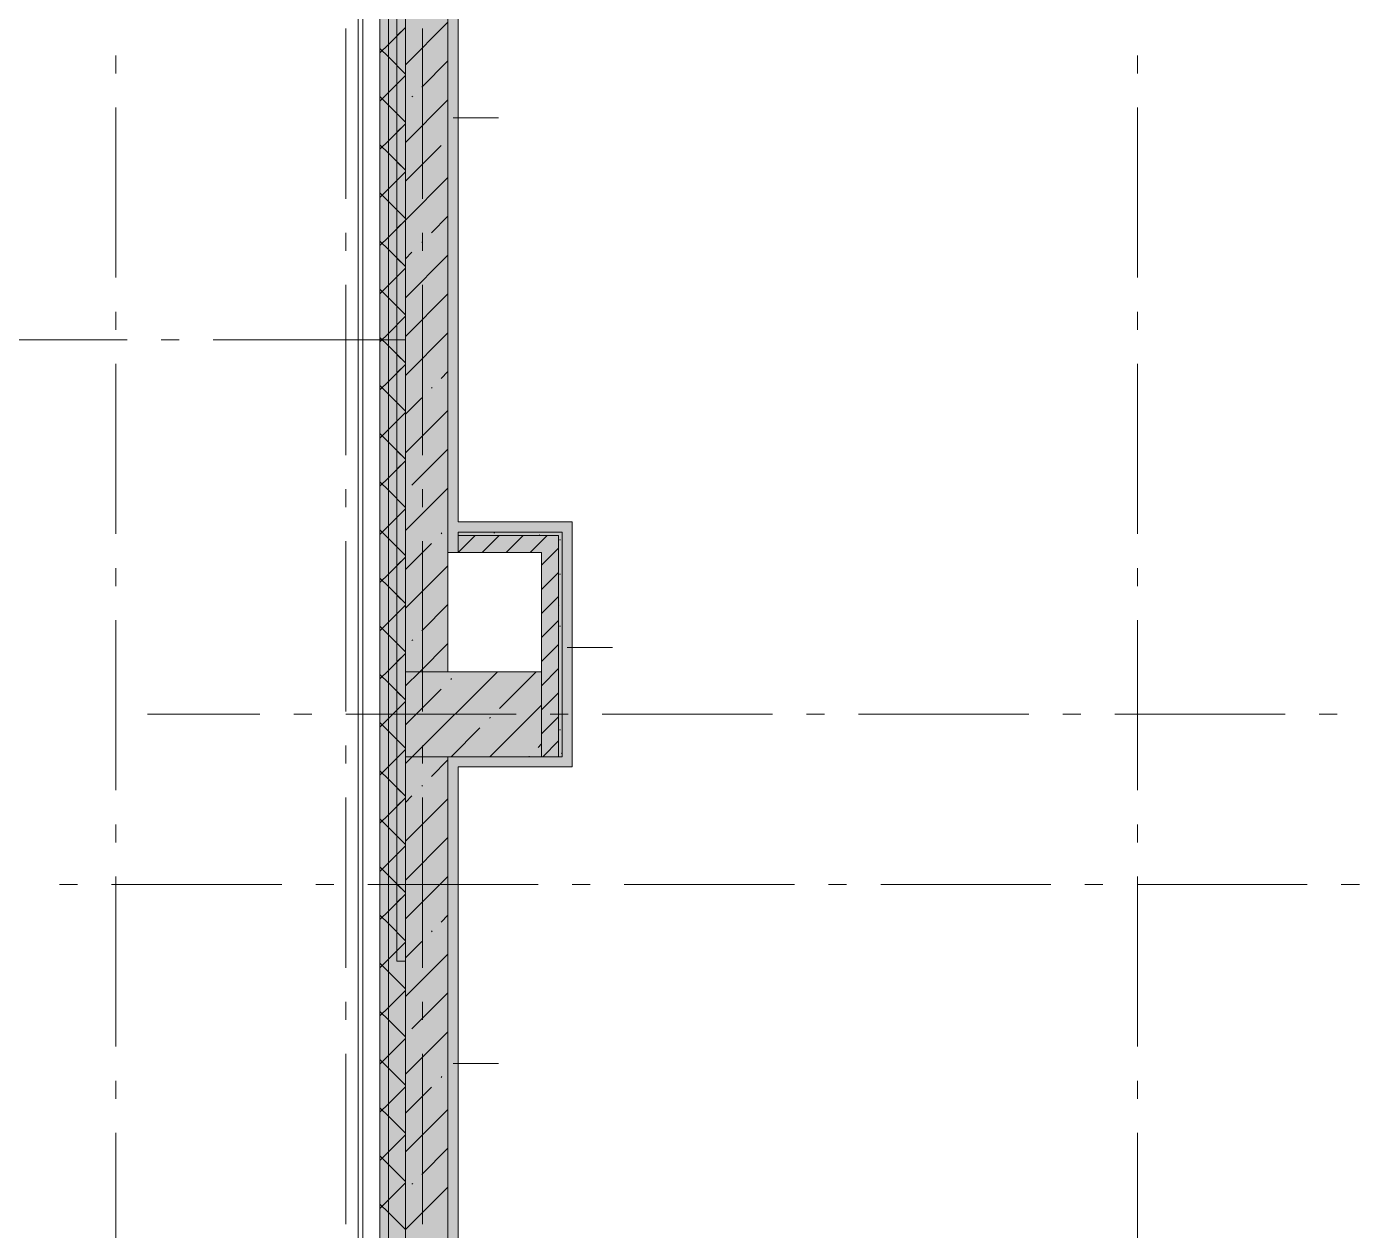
# Model space of a CAD drawing. Header units: millimetres. Extents: x -537608 to 253996, y -217170 to 186033.
# Drawn here: x -317936 to -310108, y 18167 to 25238 of the extents above; entities that cross this region are included whole.
import ezdxf

# ---------------------------------------------------------------- set-up
doc = ezdxf.new("R2010")
doc.units = ezdxf.units.MM
doc.layers.add('PDF _Геометрия', color=7, linetype='Continuous')
doc.layers.add('PDF _Сплошная заливка', color=7, linetype='Continuous', true_color=0xffffff)

msp = doc.modelspace()

# ---------------------------------------------------------------- hatches: boundary and pattern name
at = {"layer": 'PDF _Сплошная заливка', "transparency": 33554559}
for points in [[(-315811.3607, 13399.3468), (-315711.3603, 13399.3468), (-315711.3603, 30942.3493), (-315764.3617, 30942.3493), (-315764.3617, 30896.1943), (-315811.3607, 30896.1943), (-315811.3607, 13425.8453)], [(-314811.3607, 20949.3489), (-314791.3598, 20949.3489), (-314791.3598, 22269.3489), (-314811.3607, 22269.3489), (-314811.3607, 21613.658)]]:
    msp.add_hatch(color=256, dxfattribs=at).paths.add_polyline_path(points)
h = msp.add_hatch(color=256, dxfattribs=at)
h.paths.add_polyline_path([(-315711.3603, 13049.3474), (-315461.3592, 13049.3474), (-315461.3592, 15499.0005), (-315711.3603, 15499.0005), (-315711.3603, 13069.8542)], flags=0)
h.paths.add_polyline_path([(-315711.3603, 15999.0005), (-315461.3592, 15999.0005), (-315461.3592, 20949.3489), (-315711.3603, 20949.3489)], flags=0)
h.paths.add_polyline_path([(-315711.3603, 21449.3489), (-315461.3592, 21449.3489), (-315461.3592, 27299.348), (-315711.3603, 27299.348), (-315711.3603, 21613.658)], flags=0)
h.paths.add_polyline_path([(-315620.7253, 27799.3501), (-315461.3592, 27799.3501), (-315461.3592, 30799.35), (-315711.3603, 30799.35), (-315711.3603, 27799.3501)], flags=0)
at = {"layer": 'PDF _Сплошная заливка', "true_color": 0xff7d7d, "transparency": 33554559}
for points in [[(-315461.3592, 22149.3475), (-315401.3607, 22149.3475), (-315401.3607, 27299.348), (-315461.3592, 27299.348), (-315461.3592, 22249.3479)], [(-314791.3598, 22269.3489), (-314731.3613, 22269.3489), (-314731.3613, 22329.3496), (-315401.3607, 22329.3496), (-315401.3607, 22269.3489), (-314911.3612, 22269.3489)]]:
    msp.add_hatch(color=11, dxfattribs=at).paths.add_polyline_path(points)

# ---------------------------------------------------------------- linework, layer by layer
at = {"layer": 'PDF _Геометрия', "lineweight": 9}
for p, q in [((-315761.3605, 19749.348), (-315761.3605, 31299.3521)), ((-315988.3594, 30896.1943), (-315988.3594, 13676.3458)), ((-315961.3614, 30896.1943), (-315961.3614, 13649.3456)), ((-315861.3609, 30896.1943), (-315861.3609, 13549.3473)), ((-315811.3607, 30896.1943), (-315811.3607, 13499.3472)), ((-315711.3603, 27299.348), (-315711.3603, 21449.3489)), ((-315711.3603, 21449.3489), (-315711.3603, 27299.348)), ((-315711.3603, 21449.3489), (-315711.3603, 27299.348)), ((-315461.3592, 22269.3489), (-315461.3592, 27299.348)), ((-315461.3592, 27299.348), (-315461.3592, 22269.3489)), ((-315401.3607, 22329.3496), (-315401.3607, 27239.3495)), ((-315811.3607, 25133.9495), (-315711.3603, 25233.95)), ((-315711.3603, 25233.95), (-315761.3605, 25183.9497)), ((-315711.3603, 25014.9169), (-315461.3592, 25264.918)), ((-315861.3609, 25083.9493), (-315811.3607, 25133.9495)), ((-315811.3607, 25060.2711), (-315861.3609, 25110.2713)), ((-315711.3603, 24960.2707), (-315811.3607, 25060.2711)), ((-315761.3605, 25010.2709), (-315711.3603, 24960.2707)), ((-315615.64, 24882.5361), (-315461.3592, 25036.8168)), ((-315811.3607, 24851.1073), (-315711.3603, 24951.1077)), ((-315711.3603, 24951.1077), (-315761.3605, 24901.1075)), ((-315861.3609, 24801.1071), (-315811.3607, 24851.1073)), ((-315811.3607, 24777.4288), (-315861.3609, 24827.4247)), ((-315672.6631, 24825.513), (-315667.9223, 24830.2538)), ((-315711.3603, 24677.4284), (-315811.3607, 24777.4288)), ((-315711.3603, 24558.7189), (-315461.3592, 24808.7199)), ((-315811.3607, 24568.265), (-315711.3603, 24668.2655)), ((-315761.3605, 24727.4286), (-315711.3603, 24677.4284)), ((-315711.3603, 24668.2655), (-315761.3605, 24618.2653)), ((-315431.3599, 24703.0744), (-315165.2117, 24703.0744)), ((-315861.3609, 24518.2648), (-315811.3607, 24568.265)), ((-315811.3607, 24494.5823), (-315861.3609, 24544.5825)), ((-315711.3603, 24330.6219), (-315501.5894, 24540.3886)), ((-315711.3603, 24394.5862), (-315811.3607, 24494.5823)), ((-315761.3605, 24444.5821), (-315711.3603, 24394.5862)), ((-315811.3607, 24285.4228), (-315711.3603, 24385.4232)), ((-315711.3603, 24385.4232), (-315761.3605, 24335.423)), ((-315711.3603, 24102.5207), (-315461.3592, 24352.5218)), ((-315861.3609, 24235.4226), (-315811.3607, 24285.4228)), ((-315811.3607, 24211.7401), (-315861.3609, 24261.7403)), ((-315711.3603, 24111.7396), (-315811.3607, 24211.7401)), ((-315761.3605, 24161.7398), (-315711.3603, 24111.7396)), ((-315558.6168, 24027.1673), (-315461.3592, 24124.4249)), ((-315811.3607, 24002.5763), (-315711.3603, 24102.5767)), ((-315711.3603, 24102.5767), (-315761.3605, 24052.5765)), ((-315861.3609, 23952.5804), (-315811.3607, 24002.5763)), ((-315811.3607, 23928.8978), (-315861.3609, 23978.898)), ((-315615.64, 23970.1441), (-315610.8991, 23974.885)), ((-315711.3603, 23828.8974), (-315811.3607, 23928.8978)), ((-315761.3605, 23878.8976), (-315711.3603, 23828.8974)), ((-315711.3603, 23874.4238), (-315672.6631, 23913.121)), ((-315711.3603, 23646.3226), (-315461.3592, 23896.3236)), ((-315811.3607, 23719.734), (-315711.3603, 23819.7344)), ((-315711.3603, 23819.7344), (-315761.3605, 23769.7342)), ((-315861.3609, 23669.7338), (-315811.3607, 23719.734)), ((-315811.3607, 23646.0556), (-315861.3609, 23696.0558)), ((-315711.3603, 23546.0551), (-315811.3607, 23646.0556)), ((-315711.3603, 23418.2257), (-315461.3592, 23668.2267)), ((-315761.3605, 23596.0554), (-315711.3603, 23546.0551)), ((-315811.3607, 23436.8918), (-315711.3603, 23536.8922)), ((-315711.3603, 23536.8922), (-315761.3605, 23486.892)), ((-315861.3609, 23386.8916), (-315811.3607, 23436.8918)), ((-315811.3607, 23363.2134), (-315861.3609, 23413.2136)), ((-315711.3603, 23190.1287), (-315461.3592, 23440.1255)), ((-315711.3603, 23263.2129), (-315811.3607, 23363.2134)), ((-315811.3607, 23154.0496), (-315711.3603, 23254.0499)), ((-315761.3605, 23313.2131), (-315711.3603, 23263.2129)), ((-315711.3603, 23254.0499), (-315761.3605, 23204.0497)), ((-315501.5894, 23171.7985), (-315461.3592, 23212.0286)), ((-315861.3609, 23104.0494), (-315811.3607, 23154.0496)), ((-315811.3607, 23080.3711), (-315861.3609, 23130.3714)), ((-315558.6168, 23114.7753), (-315553.876, 23119.5162)), ((-315711.3603, 22980.3707), (-315811.3607, 23080.3711)), ((-315761.3605, 23030.3709), (-315711.3603, 22980.3707)), ((-315711.3603, 22962.0275), (-315615.64, 23057.7479)), ((-315811.3607, 22871.2073), (-315711.3603, 22971.2077)), ((-315711.3603, 22971.2077), (-315761.3605, 22921.2075)), ((-315711.3603, 22733.9306), (-315461.3592, 22983.9317)), ((-315861.3609, 22821.2071), (-315811.3607, 22871.2073)), ((-315811.3607, 22797.5289), (-315861.3609, 22847.5291)), ((-315711.3603, 22697.5285), (-315811.3607, 22797.5289)), ((-315761.3605, 22747.5287), (-315711.3603, 22697.5285)), ((-315672.6631, 22544.5266), (-315461.3592, 22755.8305)), ((-315811.3607, 22588.3651), (-315711.3603, 22688.3655)), ((-315711.3603, 22688.3655), (-315761.3605, 22638.3653)), ((-315861.3609, 22538.3649), (-315811.3607, 22588.3651)), ((-315811.3607, 22514.6867), (-315861.3609, 22564.6826)), ((-315711.3603, 22414.6862), (-315811.3607, 22514.6867)), ((-315711.3603, 22277.7325), (-315461.3592, 22527.7336)), ((-315811.3607, 22305.5207), (-315711.3603, 22405.5211)), ((-315761.3605, 22464.6864), (-315711.3603, 22414.6862)), ((-315711.3603, 22405.5211), (-315761.3605, 22355.5209)), ((-314731.3613, 22329.3496), (-315401.3607, 22329.3496)), ((-314731.3613, 22269.3489), (-314731.3613, 22329.3496)), ((-315861.3609, 22255.5226), (-315811.3607, 22305.5207)), ((-315811.3607, 22231.8423), (-315861.3609, 22281.8425)), ((-315501.5894, 22259.4044), (-315496.8485, 22264.1452)), ((-315461.3592, 21449.3489), (-315461.3592, 22269.3489)), ((-315461.3592, 22269.3489), (-315461.3592, 22249.3479)), ((-315461.3592, 22249.3479), (-315461.3592, 22149.3475)), ((-314911.3612, 22269.3489), (-315401.3607, 22269.3489)), ((-315401.3607, 22269.3489), (-314911.3612, 22269.3489)), ((-315401.3607, 22249.3479), (-315401.3607, 22269.3489)), ((-315401.3607, 22149.8362), (-315301.8469, 22249.3479)), ((-315401.3607, 22249.3479), (-314911.3612, 22249.3479)), ((-315401.3607, 22149.3475), (-315401.3607, 22249.3479)), ((-315260.4283, 22149.3475), (-315160.4279, 22249.3479)), ((-315119.005, 22149.3475), (-315019.0046, 22249.3479)), ((-314911.3612, 22269.3489), (-314791.3598, 22269.3489)), ((-314811.3607, 22269.3489), (-314911.3612, 22269.3489)), ((-314911.3612, 22215.5724), (-314877.5856, 22249.3479)), ((-314911.3612, 22249.3479), (-314811.3607, 22249.3479)), ((-314791.3598, 22269.3489), (-314811.3607, 22269.3489)), ((-314811.3607, 22249.3479), (-314811.3607, 20949.3489)), ((-314791.3598, 22269.3489), (-314791.3598, 20949.3489)), ((-314791.3598, 20949.3489), (-314791.3598, 22269.3489)), ((-314731.3613, 20949.3489), (-314731.3613, 22269.3489)), ((-315711.3603, 22131.8418), (-315811.3607, 22231.8423)), ((-315761.3605, 22181.8421), (-315711.3603, 22131.8418)), ((-315711.3603, 22049.6356), (-315558.6168, 22202.3791)), ((-314977.5861, 22149.3475), (-314911.3612, 22215.5724)), ((-314911.3612, 22074.1513), (-314811.3607, 22174.1517)), ((-315811.3607, 22022.6784), (-315711.3603, 22122.6789)), ((-315711.3603, 22122.6789), (-315761.3605, 22072.6786)), ((-315461.3592, 22149.3475), (-315401.3607, 22149.3475)), ((-315401.3607, 22149.3475), (-314911.3612, 22149.3475)), ((-314911.3612, 22149.3475), (-314911.3612, 21449.3489)), ((-315861.3609, 21972.6782), (-315811.3607, 22022.6784)), ((-315811.3607, 21949.0001), (-315861.3609, 21998.9981)), ((-315711.3603, 21821.5365), (-315461.3592, 22071.5355)), ((-314911.3612, 21932.7302), (-314811.3607, 22032.7284)), ((-315711.3603, 21848.9996), (-315811.3607, 21949.0001)), ((-315761.3605, 21898.9998), (-315711.3603, 21848.9996)), ((-315615.64, 21689.1579), (-315461.3592, 21843.4385)), ((-314911.3612, 21791.3069), (-314811.3607, 21891.3073)), ((-315811.3607, 21739.8362), (-315711.3603, 21839.8366)), ((-315711.3603, 21839.8366), (-315761.3605, 21789.8364)), ((-315861.3609, 21689.836), (-315811.3607, 21739.8362)), ((-315811.3607, 21666.1557), (-315861.3609, 21716.1559)), ((-314911.3612, 21649.8858), (-314811.3607, 21749.8862)), ((-315711.3603, 21566.1552), (-315811.3607, 21666.1557)), ((-315761.3605, 21616.1555), (-315711.3603, 21566.1552)), ((-315672.6631, 21632.1325), (-315667.9223, 21636.8755)), ((-315627.3521, 21449.3489), (-315461.3592, 21615.3394)), ((-314911.3612, 21508.4646), (-314811.3607, 21608.4651)), ((-315811.3607, 21456.994), (-315711.3603, 21556.9922)), ((-315711.3603, 21556.9922), (-315761.3605, 21506.9942)), ((-314761.3606, 21592.1995), (-314495.2123, 21592.1995)), ((-315861.3609, 21406.9937), (-315811.3607, 21456.994)), ((-314911.3612, 21367.0435), (-314811.3607, 21467.044)), ((-315811.3607, 21383.3134), (-315861.3609, 21433.3137)), ((-315711.3603, 21283.313), (-315811.3607, 21383.3134)), ((-315711.3603, 21365.3384), (-315627.3521, 21449.3489)), ((-315711.3603, 21449.3489), (-315711.3603, 20949.3489)), ((-314911.3612, 21449.3489), (-315711.3603, 21449.3489)), ((-315671.156, 20949.3489), (-315171.1539, 21449.3489)), ((-315444.5662, 21404.0356), (-315439.8254, 21408.7764)), ((-315159.4418, 21232.9618), (-314943.057, 21449.3489)), ((-314911.3612, 20949.3489), (-314911.3612, 21449.3489)), ((-315761.3605, 21333.3132), (-315711.3603, 21283.313)), ((-315711.3603, 21137.2393), (-315501.5894, 21347.0103)), ((-314911.3612, 21225.6224), (-314811.3607, 21325.6228)), ((-315811.3607, 21174.1496), (-315711.3603, 21274.15)), ((-315711.3603, 21274.15), (-315761.3605, 21224.1498)), ((-315214.9579, 20949.3489), (-314911.3612, 21252.9456)), ((-315861.3609, 21124.1515), (-315811.3607, 21174.1496)), ((-315811.3607, 21100.4712), (-315861.3609, 21150.4714)), ((-315216.4693, 21175.9365), (-315211.7285, 21180.6774)), ((-314911.3612, 21084.2013), (-314811.3607, 21184.2017)), ((-315711.3603, 21000.4708), (-315811.3607, 21100.4712)), ((-315443.0548, 20949.3489), (-315273.4925, 21118.9112)), ((-315811.3607, 20891.3073), (-315711.3603, 20991.3078)), ((-315761.3605, 21050.471), (-315711.3603, 21000.4708)), ((-315711.3603, 20991.3078), (-315761.3605, 20941.3076)), ((-314931.3449, 21004.8628), (-314911.3612, 21024.8465)), ((-314904.7904, 20949.3489), (-314811.3607, 21042.7806)), ((-315711.3603, 20909.1424), (-315671.156, 20949.3489)), ((-315711.3603, 13399.3468), (-315711.3603, 20949.3489)), ((-315711.3603, 20949.3489), (-315711.3603, 15999.0005)), ((-315711.3603, 20949.3489), (-315711.3603, 19749.348)), ((-315711.3603, 20949.3489), (-314911.3612, 20949.3489)), ((-315558.6168, 20833.789), (-315461.3592, 20931.0423)), ((-315461.3592, 16058.999), (-315461.3592, 20949.3489)), ((-315461.3592, 20949.3489), (-315461.3592, 16058.999)), ((-314986.861, 20949.3489), (-314983.6273, 20952.5783)), ((-314791.3598, 20949.3489), (-314911.3612, 20949.3489)), ((-314911.3612, 20949.3489), (-314811.3607, 20949.3489)), ((-314811.3607, 20949.3489), (-314791.3598, 20949.3489)), ((-314731.3613, 20889.3481), (-314731.3613, 20949.3489)), ((-315861.3609, 20841.3071), (-315811.3607, 20891.3073)), ((-315811.3607, 20817.629), (-315861.3609, 20867.627)), ((-315401.3607, 16058.999), (-315401.3607, 20889.3481)), ((-315401.3607, 20889.3481), (-314731.3613, 20889.3481)), ((-315711.3603, 20717.6285), (-315811.3607, 20817.629)), ((-315761.3605, 20767.6288), (-315711.3603, 20717.6285)), ((-315615.64, 20776.7637), (-315610.8991, 20781.5045)), ((-315811.3607, 20608.4651), (-315711.3603, 20708.4656)), ((-315711.3603, 20708.4656), (-315761.3605, 20658.4653)), ((-315711.3603, 20681.0434), (-315672.6631, 20719.7384)), ((-315711.3603, 20452.9443), (-315461.3592, 20702.9453)), ((-315861.3609, 20558.4649), (-315811.3607, 20608.4651)), ((-315811.3607, 20534.7846), (-315861.3609, 20584.7848)), ((-315711.3603, 20434.7842), (-315811.3607, 20534.7846)), ((-315761.3605, 20484.7844), (-315711.3603, 20434.7842)), ((-315711.3603, 20224.8452), (-315461.3592, 20474.8463)), ((-315811.3607, 20325.6229), (-315711.3603, 20425.6212)), ((-315711.3603, 20425.6212), (-315761.3605, 20375.6231)), ((-315861.3609, 20275.6227), (-315811.3607, 20325.6229)), ((-315811.3607, 20251.9423), (-315861.3609, 20301.9425)), ((-315711.3603, 20151.9419), (-315811.3607, 20251.9423)), ((-315761.3605, 20201.9421), (-315711.3603, 20151.9419)), ((-315711.3603, 19996.7483), (-315461.3592, 20246.7473)), ((-315811.3607, 20042.7785), (-315711.3603, 20142.7789)), ((-315711.3603, 20142.7789), (-315761.3605, 20092.7787)), ((-315861.3609, 19992.7804), (-315811.3607, 20042.7785)), ((-315811.3607, 19969.1001), (-315861.3609, 20019.1003)), ((-315711.3603, 19869.0997), (-315811.3607, 19969.1001)), ((-315501.5894, 19978.418), (-315461.3592, 20018.6482)), ((-315761.3605, 19919.0999), (-315711.3603, 19869.0997)), ((-315558.6168, 19921.3949), (-315553.876, 19926.1358)), ((-315811.3607, 19759.9363), (-315711.3603, 19859.9367)), ((-315711.3603, 19859.9367), (-315761.3605, 19809.9365)), ((-315711.3603, 19768.6492), (-315615.64, 19864.3696)), ((-315861.3609, 19709.936), (-315811.3607, 19759.9363)), ((-315811.3607, 19686.2579), (-315861.3609, 19736.2559)), ((-315711.3603, 19749.348), (-315761.3605, 19749.348)), ((-315711.3603, 19540.5502), (-315461.3592, 19790.5513)), ((-315711.3603, 19586.2575), (-315811.3607, 19686.2579)), ((-315811.3607, 19477.094), (-315711.3603, 19577.0945)), ((-315672.6631, 19351.1484), (-315461.3592, 19562.4522)), ((-315861.3609, 19427.0938), (-315811.3607, 19477.094)), ((-315811.3607, 19403.4135), (-315861.3609, 19453.4136)), ((-315711.3603, 19303.4131), (-315811.3607, 19403.4135)), ((-315811.3607, 19194.2518), (-315711.3603, 19294.2501)), ((-315711.3603, 19084.3542), (-315461.3592, 19334.3532)), ((-315861.3609, 19144.2516), (-315811.3607, 19194.2518)), ((-315811.3607, 19120.5712), (-315861.3609, 19170.5714)), ((-315711.3603, 19020.5708), (-315811.3607, 19120.5712)), ((-315431.3599, 19148.1334), (-315165.2117, 19148.1334)), ((-315501.5894, 19066.024), (-315496.8485, 19070.767)), ((-315811.3607, 18911.4074), (-315711.3603, 19011.4079)), ((-315711.3603, 18856.2551), (-315558.6168, 19009.0008)), ((-315861.3609, 18861.4072), (-315811.3607, 18911.4074)), ((-315811.3607, 18837.729), (-315861.3609, 18887.7292)), ((-315711.3603, 18628.1561), (-315461.3592, 18878.1572)), ((-315711.3603, 18737.7286), (-315811.3607, 18837.729)), ((-315811.3607, 18628.5652), (-315711.3603, 18728.5656)), ((-315615.64, 18495.7774), (-315461.3592, 18650.0581)), ((-315861.3609, 18578.565), (-315811.3607, 18628.5652)), ((-315811.3607, 18554.8867), (-315861.3609, 18604.8848)), ((-315711.3603, 18454.8863), (-315811.3607, 18554.8867)), ((-315811.3607, 18345.723), (-315711.3603, 18445.7234)), ((-315711.3603, 18171.9601), (-315461.3592, 18421.959)), ((-315672.6631, 18438.7543), (-315667.9223, 18443.495)), ((-315861.3609, 18295.7227), (-315811.3607, 18345.723)), ((-315811.3607, 18272.0423), (-315861.3609, 18322.0426)), ((-315711.3603, 18172.0419), (-315811.3607, 18272.0423))]:
    msp.add_line(p, q, dxfattribs=at)
at = {"layer": 'PDF _Геометрия', "color": 253, "lineweight": 9, "true_color": 0xaaaaaa}
for p, q in [((-316061.3618, 25226.8064), (-316061.3618, 24226.8065)), ((-315611.3599, 25226.8064), (-315611.3599, 24226.8065)), ((-317411.3633, 25069.8518), (-317411.3633, 24964.0168)), ((-311411.3592, 25069.8518), (-311411.3592, 24964.0168)), ((-317411.3633, 24764.016), (-317411.3633, 23764.016)), ((-311411.3592, 24764.016), (-311411.3592, 23764.016)), ((-316061.3618, 24026.8056), (-316061.3618, 23920.9707)), ((-315611.3599, 24026.8056), (-315611.3599, 23920.9707)), ((-316061.3618, 23720.9741), (-316061.3618, 22720.9742)), ((-315611.3599, 23720.9741), (-315611.3599, 22720.9742)), ((-317411.3633, 23564.0151), (-317411.3633, 23458.1845)), ((-311411.3592, 23564.0151), (-311411.3592, 23458.1845)), ((-317345.8575, 23399.3486), (-318345.8574, 23399.3486)), ((-317040.0217, 23399.3486), (-317145.8566, 23399.3486)), ((-315711.3603, 23399.3486), (-316840.0209, 23399.3486)), ((-317411.3633, 23258.1836), (-317411.3633, 22258.1836)), ((-311411.3592, 23258.1836), (-311411.3592, 22258.1836)), ((-316061.3618, 22520.9733), (-316061.3618, 22415.1384)), ((-315611.3599, 22520.9733), (-315611.3599, 22415.1384)), ((-316061.3618, 22215.1375), (-316061.3618, 21215.1375)), ((-315611.3599, 22215.1375), (-315611.3599, 21215.1375)), ((-317411.3633, 22058.1829), (-317411.3633, 21952.35)), ((-311411.3592, 22058.1829), (-311411.3592, 21952.35)), ((-317411.3633, 21752.3492), (-317411.3633, 20752.3492)), ((-311411.3592, 21752.3492), (-311411.3592, 20752.3492)), ((-317225.3609, 21199.3477), (-316567.2975, 21199.3477)), ((-316367.2966, 21199.3477), (-316261.4617, 21199.3477)), ((-316061.4608, 21199.3477), (-315061.4609, 21199.3477)), ((-314861.4643, 21199.3477), (-314755.6294, 21199.3477)), ((-314555.6285, 21199.3477), (-313555.6286, 21199.3477)), ((-313355.6277, 21199.3477), (-313249.7971, 21199.3477)), ((-313049.7963, 21199.3477), (-312049.7963, 21199.3477)), ((-311849.7954, 21199.3477), (-311743.9605, 21199.3477)), ((-311543.9639, 21199.3477), (-310543.9597, 21199.3477)), ((-310343.9631, 21199.3477), (-310238.1282, 21199.3477)), ((-316061.3618, 21015.1388), (-316061.3618, 20909.3039)), ((-315611.3599, 21015.1388), (-315611.3599, 20909.3039)), ((-316061.3618, 20709.3052), (-316061.3618, 19709.3053)), ((-315611.3599, 20709.3052), (-315611.3599, 19709.3053)), ((-317411.3633, 20552.3483), (-317411.3633, 20446.5156)), ((-311411.3592, 20552.3483), (-311411.3592, 20446.5156)), ((-317742.7977, 20199.3478), (-317636.9627, 20199.3478)), ((-317436.9619, 20199.3478), (-316436.9619, 20199.3478)), ((-317411.3633, 20246.5147), (-317411.3633, 19246.5147)), ((-316236.9654, 20199.3478), (-316131.1305, 20199.3478)), ((-315931.1296, 20199.3478), (-314931.1296, 20199.3478)), ((-314731.1288, 20199.3478), (-314625.2981, 20199.3478)), ((-314425.2973, 20199.3478), (-313425.2974, 20199.3478)), ((-313225.2965, 20199.3478), (-313119.4616, 20199.3478)), ((-312919.4607, 20199.3478), (-311919.4607, 20199.3478)), ((-311719.4642, 20199.3478), (-311613.6292, 20199.3478)), ((-311413.6284, 20199.3478), (-310413.6284, 20199.3478)), ((-311411.3592, 20246.5147), (-311411.3592, 19246.5147)), ((-310213.6276, 20199.3478), (-310107.7969, 20199.3478)), ((-316061.3618, 19509.3044), (-316061.3618, 19403.4716)), ((-315611.3599, 19509.3044), (-315611.3599, 19403.4716)), ((-316061.3618, 19203.4707), (-316061.3618, 18203.4708)), ((-315611.3599, 19203.4707), (-315611.3599, 18203.4708)), ((-317411.3633, 19046.5161), (-317411.3633, 18940.6811)), ((-311411.3592, 19046.5161), (-311411.3592, 18940.6811)), ((-317411.3633, 18740.6824), (-317411.3633, 17740.6825)), ((-311411.3592, 18740.6824), (-311411.3592, 17740.6825))]:
    msp.add_line(p, q, dxfattribs=at)
at = {"layer": 'PDF _Геометрия', "color": 8, "lineweight": 9, "true_color": 0x787878}
for p, q in [((-315187.7101, 22262.7307), (-315191.0645, 22268.5394)), ((-314922.0356, 22254.0586), (-314924.7526, 22249.3479)), ((-314806.5597, 22224.7074), (-314799.8554, 22224.7074)), ((-314806.5597, 22021.5073), (-314799.8554, 22021.5073)), ((-314810.4694, 21837.6923), (-314811.3607, 21836.1508)), ((-314806.5597, 21716.707), (-314799.8554, 21716.707)), ((-314806.5597, 21107.1066), (-314799.8554, 21107.1066)), ((-314791.3598, 20966.6328), (-314794.628, 20972.2929))]:
    msp.add_line(p, q, dxfattribs=at)
at = {"layer": 'PDF _Сплошная заливка', "lineweight": 35, "transparency": 33554559}
for points in [[(-315711.3603, 19749.348), (-315711.3603, 31299.3521), (-315761.3605, 19749.348), (-315761.3605, 31299.3521)], [(-315811.3607, 13499.3472), (-315811.4942, 30896.1943), (-315861.3609, 13499.3472), (-315861.3609, 30896.1943)], [(-315401.3607, 22249.3479), (-314811.3607, 22249.3479), (-315401.3607, 22269.3489), (-314811.3607, 22269.3489)], [(-314911.3612, 22149.3475), (-314911.3612, 22249.3479), (-315401.3607, 22149.3475), (-315401.3607, 22249.3479)], [(-314811.3607, 20949.3489), (-314811.3607, 22249.3479), (-314911.3612, 20949.3489), (-314911.3612, 22249.3479)], [(-315711.3603, 20949.3489), (-314911.3612, 20949.3489), (-315711.3603, 21449.3489), (-314911.3612, 21449.3489)]]:
    msp.add_solid(points, dxfattribs=at)
at = {"layer": 'PDF _Сплошная заливка', "color": 11, "lineweight": 35, "true_color": 0xff7d7d, "transparency": 33554559}
for points in [[(-314731.3613, 20949.3489), (-314731.3613, 22269.3489), (-314791.3598, 20949.3489), (-314791.3598, 22269.3489)], [(-315401.3607, 16058.999), (-315401.3607, 20949.3489), (-315461.3592, 16058.999), (-315461.3592, 20949.3489)], [(-315401.3607, 20889.3481), (-314731.3613, 20889.3481), (-315401.3607, 20949.3489), (-314731.3613, 20949.3489)]]:
    msp.add_solid(points, dxfattribs=at)

doc.saveas('drawing.dxf')
